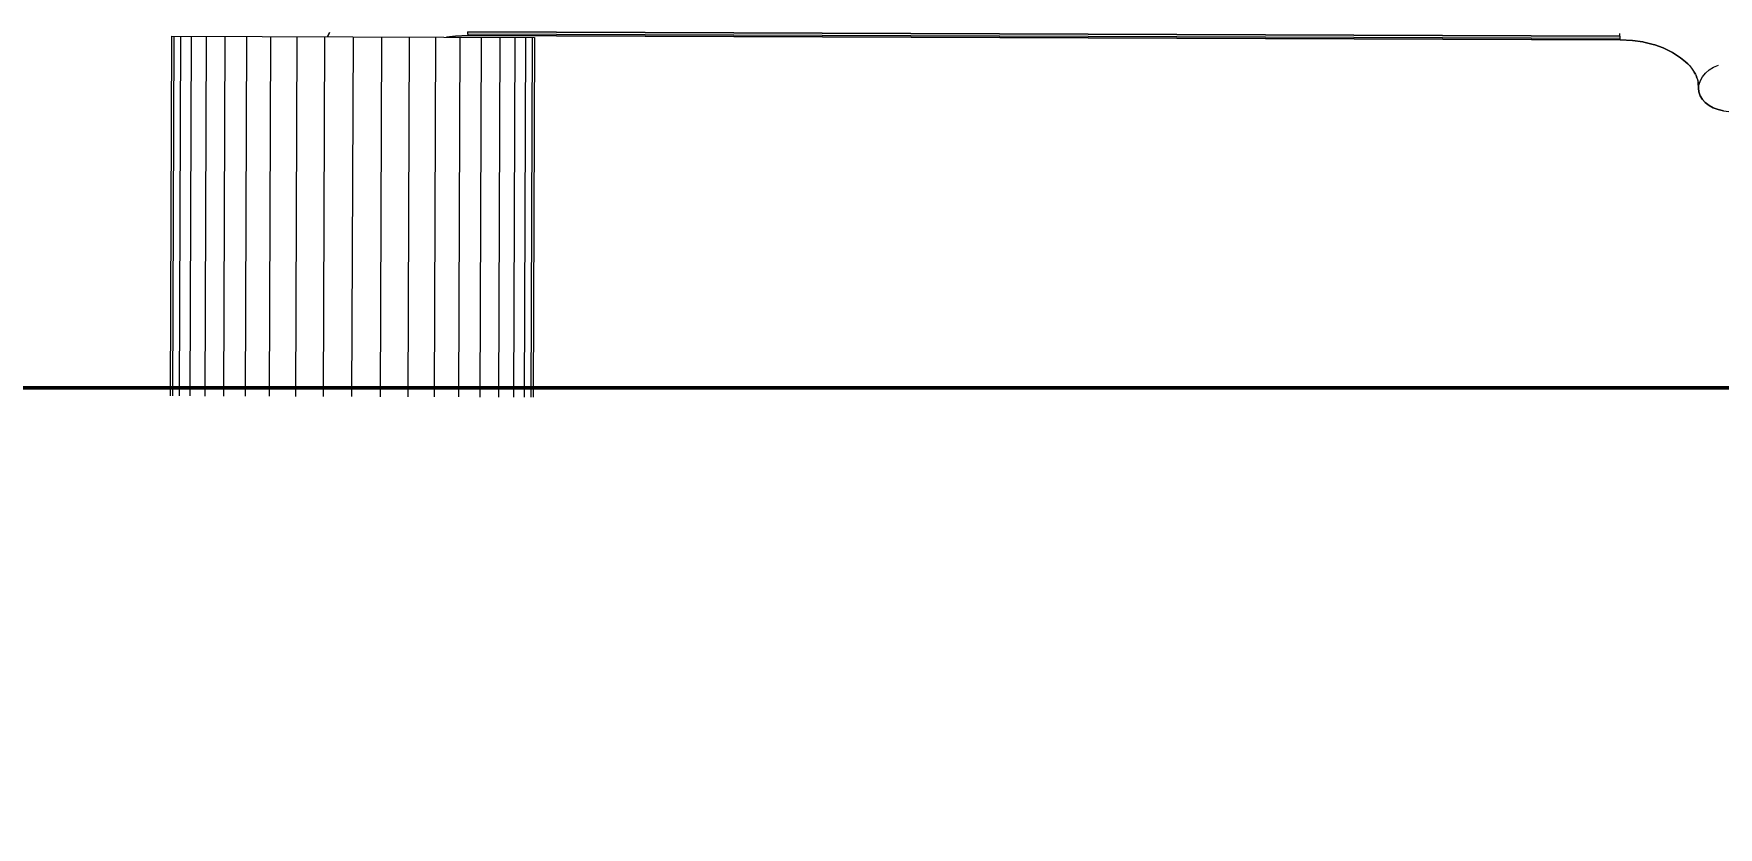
# Model space of a CAD drawing. Header units: millimetres. Extents: x 14929 to 124997, y 1647 to 25134.
# Drawn here: x 16152.96 to 16176.72, y 21718.21 to 21729.41 of the extents above; entities that cross this region are included whole.
import ezdxf

# ---------------------------------------------------------------- set-up
doc = ezdxf.new("R2010")
doc.units = ezdxf.units.MM
doc.layers.add('Moveis', color=1, linetype='Continuous', lineweight=9)
doc.layers.add('Parede Baixa', color=5, linetype='Continuous', lineweight=50)
doc.layers.add('Piso', color=55, linetype='Continuous')
doc.styles.add('Valéria', font='romantic.ttf', dxfattribs={"height": 10})
doc.dimstyles.new('Cota - 50', dxfattribs={"dimtxt": 10, "dimasz": 5, "dimexe": 10, "dimexo": 20, "dimgap": 5, "dimtad": 1, "dimtxsty": 'Valéria', "dimblk": 'DOT', "dimcen": 0, "dimclrd": 12, "dimclre": 12, "dimclrt": 2, "dimazin": 2, "dimtfac": 1, "dimtix": 1, "dimtmove": 0, "dimatfit": 3, "dimldrblk": 'DOT', "dimfxl": 1, "dimarcsym": 0})

# ---------------------------------------------------------------- blocks, each defined once
blk = doc.blocks.new('u')
at = {"layer": 'Moveis'}
for p, q in [((12556.013, 3324.168), (12552.049, 3324.168)), ((12556.013, 3324.143), (12552.049, 3324.143)), ((12556.013, 3324.07), (12552.049, 3324.07)), ((12556.013, 3324.168), (12556.013, 3320.168)), ((12556.013, 3323.95), (12552.049, 3323.95)), ((12556.013, 3323.786), (12552.049, 3323.786)), ((12556.013, 3323.582), (12552.049, 3323.582)), ((12556.013, 3323.343), (12552.049, 3323.343)), ((12556.013, 3323.076), (12552.049, 3323.076)), ((12556.013, 3322.786), (12552.049, 3322.786)), ((12556.013, 3322.481), (12552.049, 3322.481)), ((12556.013, 3322.449), (12556.061, 3322.426)), ((12556.013, 3322.168), (12552.049, 3322.168)), ((12556.013, 3321.855), (12552.049, 3321.855)), ((12556.013, 3321.55), (12552.049, 3321.55)), ((12556.013, 3321.26), (12552.049, 3321.26)), ((12556.013, 3321.138), (12556.027, 3321.04)), ((12556.027, 3321.04), (12556.033, 3320.904)), ((12556.013, 3320.992), (12552.049, 3320.992)), ((12556.033, 3320.904), (12556.033, 3308.203)), ((12556.05, 3320.902), (12556.033, 3320.904)), ((12556.013, 3320.754), (12552.049, 3320.754)), ((12556.013, 3320.55), (12552.049, 3320.55)), ((12556.013, 3320.386), (12552.049, 3320.386)), ((12556.013, 3320.266), (12552.049, 3320.266)), ((12556.013, 3320.192), (12552.049, 3320.192)), ((12556.013, 3320.168), (12552.049, 3320.168)), ((12556.027, 3308.067), (12556.013, 3307.953)), ((12556.033, 3308.203), (12556.027, 3308.067)), ((12556.05, 3308.206), (12556.033, 3308.203)), ((12556.073, 3308.206), (12556.104, 3308.207)), ((12556.009, 3307.943), (12555.985, 3307.838)), ((12556.009, 3307.943), (12556.013, 3307.953)), ((12555.938, 3307.708), (12555.897, 3307.627)), ((12555.938, 3307.708), (12555.946, 3307.729)), ((12555.979, 3307.822), (12555.946, 3307.729)), ((12555.979, 3307.822), (12555.985, 3307.838)), ((12555.79, 3307.478), (12555.795, 3307.481)), ((12555.839, 3307.536), (12555.795, 3307.481)), ((12555.897, 3307.627), (12555.839, 3307.536)), ((12555.346, 3307.262), (12555.381, 3307.294)), ((12555.381, 3307.294), (12555.42, 3307.318)), ((12555.42, 3307.318), (12555.462, 3307.333)), ((12555.462, 3307.333), (12555.504, 3307.337)), ((12555.504, 3307.337), (12555.566, 3307.343)), ((12555.504, 3307.337), (12555.548, 3307.332)), ((12555.548, 3307.332), (12555.59, 3307.317)), ((12555.602, 3307.35), (12555.566, 3307.343)), ((12555.566, 3307.343), (12555.604, 3307.346)), ((12555.59, 3307.317), (12555.631, 3307.293)), ((12555.602, 3307.35), (12555.619, 3307.357)), ((12555.619, 3307.357), (12555.642, 3307.364)), ((12555.658, 3307.371), (12555.642, 3307.364)), ((12555.658, 3307.371), (12555.681, 3307.386)), ((12555.724, 3307.416), (12555.681, 3307.386)), ((12555.755, 3307.437), (12555.724, 3307.416)), ((12555.772, 3307.456), (12555.755, 3307.437)), ((12555.772, 3307.456), (12555.79, 3307.478)), ((12555.255, 3307.063), (12555.269, 3307.12)), ((12555.269, 3307.12), (12555.289, 3307.174)), ((12555.289, 3307.174), (12555.315, 3307.221)), ((12555.315, 3307.221), (12555.346, 3307.262)), ((12555.631, 3307.293), (12555.67, 3307.26)), ((12555.67, 3307.26), (12555.705, 3307.22)), ((12555.705, 3307.22), (12555.735, 3307.172)), ((12555.735, 3307.172), (12555.76, 3307.118))]:
    blk.add_line(p, q, dxfattribs=at)
for points, invisible_edges in [([(12556.013, 3322.449), (12556.049, 3335.554), (12556.061, 3322.426)], 3), ([(12556.013, 3322.449), (12556.049, 3335.554), (12556.061, 3322.426)], 3), ([(12556.013, 3322.449), (12556.049, 3335.554), (12556.061, 3322.426)], 3), ([(12556.013, 3322.449), (12556.049, 3335.554), (12556.061, 3322.426)], 3), ([(12556.013, 3322.449), (12556.049, 3335.554), (12556.061, 3322.426)], 3), ([(12556.013, 3321.138), (12556.015, 3321.434), (12556.027, 3321.04)], 3), ([(12556.013, 3307.953), (12556.027, 3321.04), (12556.027, 3308.067)], 3), ([(12556.013, 3307.953), (12556.027, 3321.04), (12556.027, 3308.067)], 3), ([(12556.013, 3307.953), (12556.027, 3321.04), (12556.027, 3308.067)], 3), ([(12556.013, 3307.953), (12556.027, 3321.04), (12556.027, 3308.067)], 3), ([(12556.013, 3307.953), (12556.027, 3321.04), (12556.027, 3308.067)], 3), ([(12556.027, 3321.04), (12556.051, 3321.14), (12556.033, 3320.904)], 3), ([(12556.027, 3308.067), (12556.027, 3321.04), (12556.033, 3320.904)], 13), ([(12556.027, 3308.067), (12556.027, 3321.04), (12556.033, 3320.904)], 13), ([(12556.027, 3308.067), (12556.027, 3321.04), (12556.033, 3320.904)], 13), ([(12556.027, 3308.067), (12556.027, 3321.04), (12556.033, 3320.904)], 13), ([(12556.027, 3308.067), (12556.027, 3321.04), (12556.033, 3320.904)], 13), ([(12556.027, 3308.067), (12556.033, 3320.904), (12556.033, 3308.203)], 1), ([(12556.027, 3308.067), (12556.033, 3320.904), (12556.033, 3308.203)], 1), ([(12556.027, 3308.067), (12556.033, 3320.904), (12556.033, 3308.203)], 1), ([(12556.027, 3308.067), (12556.033, 3320.904), (12556.033, 3308.203)], 1), ([(12556.027, 3308.067), (12556.033, 3320.904), (12556.033, 3308.203)], 1), ([(12556.033, 3320.904), (12556.044, 3321.031), (12556.033, 3308.203)], 3), ([(12556.073, 3320.901), (12556.05, 3308.206), (12556.05, 3320.902)], 1), ([(12556.05, 3308.206), (12556.073, 3320.901), (12556.073, 3308.206)], 1), ([(12556.073, 3320.901), (12556.098, 3321.026), (12556.073, 3308.206)], 3), ([(12555.248, 3307.002), (12556.013, 3320.168), (12555.255, 3307.063)], 3), ([(12555.248, 3307.002), (12556.013, 3320.168), (12555.255, 3307.063)], 3), ([(12555.248, 3307.002), (12556.013, 3320.168), (12555.255, 3307.063)], 3), ([(12555.248, 3307.002), (12556.013, 3320.168), (12555.255, 3307.063)], 3), ([(12555.248, 3307.002), (12556.013, 3320.168), (12555.255, 3307.063)], 3), ([(12555.255, 3307.063), (12556.013, 3320.168), (12555.269, 3307.12)], 3), ([(12555.255, 3307.063), (12556.013, 3320.168), (12555.269, 3307.12)], 3), ([(12555.255, 3307.063), (12556.013, 3320.168), (12555.269, 3307.12)], 3), ([(12555.255, 3307.063), (12556.013, 3320.168), (12555.269, 3307.12)], 3), ([(12555.255, 3307.063), (12556.013, 3320.168), (12555.269, 3307.12)], 3), ([(12555.269, 3307.12), (12556.013, 3320.168), (12555.289, 3307.174)], 3), ([(12555.269, 3307.12), (12556.013, 3320.168), (12555.289, 3307.174)], 3), ([(12555.269, 3307.12), (12556.013, 3320.168), (12555.289, 3307.174)], 3), ([(12555.269, 3307.12), (12556.013, 3320.168), (12555.289, 3307.174)], 3), ([(12555.269, 3307.12), (12556.013, 3320.168), (12555.289, 3307.174)], 3), ([(12555.289, 3307.174), (12556.013, 3320.168), (12555.315, 3307.221)], 3), ([(12555.289, 3307.174), (12556.013, 3320.168), (12555.315, 3307.221)], 3), ([(12555.289, 3307.174), (12556.013, 3320.168), (12555.315, 3307.221)], 3), ([(12555.289, 3307.174), (12556.013, 3320.168), (12555.315, 3307.221)], 3), ([(12555.289, 3307.174), (12556.013, 3320.168), (12555.315, 3307.221)], 3), ([(12555.315, 3307.221), (12556.013, 3320.168), (12555.346, 3307.262)], 3), ([(12555.315, 3307.221), (12556.013, 3320.168), (12555.346, 3307.262)], 3), ([(12555.315, 3307.221), (12556.013, 3320.168), (12555.346, 3307.262)], 3), ([(12555.315, 3307.221), (12556.013, 3320.168), (12555.346, 3307.262)], 3), ([(12555.315, 3307.221), (12556.013, 3320.168), (12555.346, 3307.262)], 3), ([(12555.346, 3307.262), (12556.013, 3320.168), (12555.381, 3307.294)], 3), ([(12555.346, 3307.262), (12556.013, 3320.168), (12555.381, 3307.294)], 3), ([(12555.346, 3307.262), (12556.013, 3320.168), (12555.381, 3307.294)], 3), ([(12555.346, 3307.262), (12556.013, 3320.168), (12555.381, 3307.294)], 3), ([(12555.346, 3307.262), (12556.013, 3320.168), (12555.381, 3307.294)], 3), ([(12555.381, 3307.294), (12556.013, 3320.168), (12555.42, 3307.318)], 3), ([(12555.381, 3307.294), (12556.013, 3320.168), (12555.42, 3307.318)], 3), ([(12555.381, 3307.294), (12556.013, 3320.168), (12555.42, 3307.318)], 3), ([(12555.381, 3307.294), (12556.013, 3320.168), (12555.42, 3307.318)], 3), ([(12555.381, 3307.294), (12556.013, 3320.168), (12555.42, 3307.318)], 3), ([(12555.42, 3307.318), (12556.013, 3320.168), (12555.462, 3307.333)], 3), ([(12555.42, 3307.318), (12556.013, 3320.168), (12555.462, 3307.333)], 3), ([(12555.42, 3307.318), (12556.013, 3320.168), (12555.462, 3307.333)], 3), ([(12555.42, 3307.318), (12556.013, 3320.168), (12555.462, 3307.333)], 3), ([(12555.42, 3307.318), (12556.013, 3320.168), (12555.462, 3307.333)], 3), ([(12555.462, 3307.333), (12556.013, 3320.168), (12555.504, 3307.337)], 3), ([(12555.462, 3307.333), (12556.013, 3320.168), (12555.504, 3307.337)], 3), ([(12555.462, 3307.333), (12556.013, 3320.168), (12555.504, 3307.337)], 3), ([(12555.462, 3307.333), (12556.013, 3320.168), (12555.504, 3307.337)], 3), ([(12555.462, 3307.333), (12556.013, 3320.168), (12555.504, 3307.337)], 3), ([(12555.504, 3307.337), (12556.013, 3320.168), (12555.566, 3307.343)], 3), ([(12555.504, 3307.337), (12556.013, 3320.168), (12555.566, 3307.343)], 3), ([(12555.504, 3307.337), (12556.013, 3320.168), (12555.566, 3307.343)], 3), ([(12555.504, 3307.337), (12556.013, 3320.168), (12555.566, 3307.343)], 3), ([(12555.504, 3307.337), (12556.013, 3320.168), (12555.566, 3307.343)], 3), ([(12555.566, 3307.343), (12556.013, 3320.168), (12555.602, 3307.35)], 3), ([(12555.566, 3307.343), (12556.013, 3320.168), (12555.602, 3307.35)], 3), ([(12555.566, 3307.343), (12556.013, 3320.168), (12555.602, 3307.35)], 3), ([(12555.566, 3307.343), (12556.013, 3320.168), (12555.602, 3307.35)], 3), ([(12555.566, 3307.343), (12556.013, 3320.168), (12555.602, 3307.35)], 3), ([(12555.602, 3307.35), (12556.013, 3320.168), (12555.619, 3307.357)], 3), ([(12555.602, 3307.35), (12556.013, 3320.168), (12555.619, 3307.357)], 3), ([(12555.602, 3307.35), (12556.013, 3320.168), (12555.619, 3307.357)], 3), ([(12555.602, 3307.35), (12556.013, 3320.168), (12555.619, 3307.357)], 3), ([(12555.602, 3307.35), (12556.013, 3320.168), (12555.619, 3307.357)], 3), ([(12555.619, 3307.357), (12556.013, 3320.168), (12555.642, 3307.364)], 3), ([(12555.619, 3307.357), (12556.013, 3320.168), (12555.642, 3307.364)], 3), ([(12555.619, 3307.357), (12556.013, 3320.168), (12555.642, 3307.364)], 3), ([(12555.619, 3307.357), (12556.013, 3320.168), (12555.642, 3307.364)], 3), ([(12555.619, 3307.357), (12556.013, 3320.168), (12555.642, 3307.364)], 3), ([(12555.642, 3307.364), (12556.013, 3320.168), (12555.658, 3307.371)], 3), ([(12555.642, 3307.364), (12556.013, 3320.168), (12555.658, 3307.371)], 3), ([(12555.642, 3307.364), (12556.013, 3320.168), (12555.658, 3307.371)], 3), ([(12555.642, 3307.364), (12556.013, 3320.168), (12555.658, 3307.371)], 3), ([(12555.642, 3307.364), (12556.013, 3320.168), (12555.658, 3307.371)], 3), ([(12555.658, 3307.371), (12556.013, 3320.168), (12555.681, 3307.386)], 3), ([(12555.658, 3307.371), (12556.013, 3320.168), (12555.681, 3307.386)], 3), ([(12555.658, 3307.371), (12556.013, 3320.168), (12555.681, 3307.386)], 3), ([(12555.658, 3307.371), (12556.013, 3320.168), (12555.681, 3307.386)], 3), ([(12555.658, 3307.371), (12556.013, 3320.168), (12555.681, 3307.386)], 3), ([(12555.681, 3307.386), (12556.013, 3320.168), (12555.724, 3307.416)], 3), ([(12555.681, 3307.386), (12556.013, 3320.168), (12555.724, 3307.416)], 3), ([(12555.681, 3307.386), (12556.013, 3320.168), (12555.724, 3307.416)], 3), ([(12555.681, 3307.386), (12556.013, 3320.168), (12555.724, 3307.416)], 3), ([(12555.681, 3307.386), (12556.013, 3320.168), (12555.724, 3307.416)], 3), ([(12555.724, 3307.416), (12556.013, 3320.168), (12555.755, 3307.437)], 3), ([(12555.724, 3307.416), (12556.013, 3320.168), (12555.755, 3307.437)], 3), ([(12555.724, 3307.416), (12556.013, 3320.168), (12555.755, 3307.437)], 3), ([(12555.724, 3307.416), (12556.013, 3320.168), (12555.755, 3307.437)], 3), ([(12555.724, 3307.416), (12556.013, 3320.168), (12555.755, 3307.437)], 3), ([(12555.755, 3307.437), (12556.013, 3320.168), (12555.772, 3307.456)], 3), ([(12555.755, 3307.437), (12556.013, 3320.168), (12555.772, 3307.456)], 3), ([(12555.755, 3307.437), (12556.013, 3320.168), (12555.772, 3307.456)], 3), ([(12555.755, 3307.437), (12556.013, 3320.168), (12555.772, 3307.456)], 3), ([(12555.755, 3307.437), (12556.013, 3320.168), (12555.772, 3307.456)], 3), ([(12555.772, 3307.456), (12556.013, 3320.168), (12555.79, 3307.478)], 3), ([(12555.772, 3307.456), (12556.013, 3320.168), (12555.79, 3307.478)], 3), ([(12555.772, 3307.456), (12556.013, 3320.168), (12555.79, 3307.478)], 3), ([(12555.772, 3307.456), (12556.013, 3320.168), (12555.79, 3307.478)], 3), ([(12555.772, 3307.456), (12556.013, 3320.168), (12555.79, 3307.478)], 3), ([(12555.79, 3307.478), (12556.013, 3320.168), (12555.795, 3307.481)], 3), ([(12555.79, 3307.478), (12556.013, 3320.168), (12555.795, 3307.481)], 3), ([(12555.79, 3307.478), (12556.013, 3320.168), (12555.795, 3307.481)], 3), ([(12555.79, 3307.478), (12556.013, 3320.168), (12555.795, 3307.481)], 3), ([(12555.79, 3307.478), (12556.013, 3320.168), (12555.795, 3307.481)], 3), ([(12555.795, 3307.481), (12556.013, 3320.168), (12555.839, 3307.536)], 3), ([(12555.795, 3307.481), (12556.013, 3320.168), (12555.839, 3307.536)], 3), ([(12555.795, 3307.481), (12556.013, 3320.168), (12555.839, 3307.536)], 3), ([(12555.795, 3307.481), (12556.013, 3320.168), (12555.839, 3307.536)], 3), ([(12555.795, 3307.481), (12556.013, 3320.168), (12555.839, 3307.536)], 3), ([(12555.839, 3307.536), (12556.013, 3320.168), (12555.897, 3307.627)], 3), ([(12555.839, 3307.536), (12556.013, 3320.168), (12555.897, 3307.627)], 3), ([(12555.839, 3307.536), (12556.013, 3320.168), (12555.897, 3307.627)], 3), ([(12555.839, 3307.536), (12556.013, 3320.168), (12555.897, 3307.627)], 3), ([(12555.839, 3307.536), (12556.013, 3320.168), (12555.897, 3307.627)], 3), ([(12555.897, 3307.627), (12556.013, 3320.168), (12555.938, 3307.708)], 3), ([(12555.897, 3307.627), (12556.013, 3320.168), (12555.938, 3307.708)], 3), ([(12555.897, 3307.627), (12556.013, 3320.168), (12555.938, 3307.708)], 3), ([(12555.897, 3307.627), (12556.013, 3320.168), (12555.938, 3307.708)], 3), ([(12555.897, 3307.627), (12556.013, 3320.168), (12555.938, 3307.708)], 3), ([(12555.938, 3307.708), (12556.013, 3320.168), (12555.946, 3307.729)], 3), ([(12555.938, 3307.708), (12556.013, 3320.168), (12555.946, 3307.729)], 3), ([(12555.938, 3307.708), (12556.013, 3320.168), (12555.946, 3307.729)], 3), ([(12555.938, 3307.708), (12556.013, 3320.168), (12555.946, 3307.729)], 3), ([(12555.938, 3307.708), (12556.013, 3320.168), (12555.946, 3307.729)], 3), ([(12555.946, 3307.729), (12556.013, 3320.168), (12555.979, 3307.822)], 3), ([(12555.946, 3307.729), (12556.013, 3320.168), (12555.979, 3307.822)], 3), ([(12555.946, 3307.729), (12556.013, 3320.168), (12555.979, 3307.822)], 3), ([(12555.946, 3307.729), (12556.013, 3320.168), (12555.979, 3307.822)], 3), ([(12555.946, 3307.729), (12556.013, 3320.168), (12555.979, 3307.822)], 3), ([(12555.979, 3307.822), (12556.013, 3320.168), (12555.985, 3307.838)], 3), ([(12555.979, 3307.822), (12556.013, 3320.168), (12555.985, 3307.838)], 3), ([(12555.979, 3307.822), (12556.013, 3320.168), (12555.985, 3307.838)], 3), ([(12555.979, 3307.822), (12556.013, 3320.168), (12555.985, 3307.838)], 3), ([(12555.979, 3307.822), (12556.013, 3320.168), (12555.985, 3307.838)], 3), ([(12555.985, 3307.838), (12556.013, 3320.168), (12556.009, 3307.943)], 3), ([(12555.985, 3307.838), (12556.013, 3320.168), (12556.009, 3307.943)], 3), ([(12555.985, 3307.838), (12556.013, 3320.168), (12556.009, 3307.943)], 3), ([(12555.985, 3307.838), (12556.013, 3320.168), (12556.009, 3307.943)], 3), ([(12555.985, 3307.838), (12556.013, 3320.168), (12556.009, 3307.943)], 3), ([(12556.009, 3307.943), (12556.013, 3320.168), (12556.013, 3307.953)], 3), ([(12556.009, 3307.943), (12556.013, 3320.168), (12556.013, 3307.953)], 3), ([(12556.009, 3307.943), (12556.013, 3320.168), (12556.013, 3307.953)], 3), ([(12556.009, 3307.943), (12556.013, 3320.168), (12556.013, 3307.953)], 3), ([(12556.009, 3307.943), (12556.013, 3320.168), (12556.013, 3307.953)], 3), ([(12556.027, 3307.962), (12556.013, 3307.953), (12556.027, 3308.067)], 13), ([(12556.027, 3307.962), (12556.027, 3308.067), (12556.033, 3308.203)], 13), ([(12556, 3307.85), (12555.985, 3307.838), (12556.009, 3307.943)], 13), ([(12556.027, 3307.962), (12556.009, 3307.943), (12556.013, 3307.953)], 13), ([(12555.915, 3307.647), (12555.897, 3307.627), (12555.938, 3307.708)], 13), ([(12555.962, 3307.745), (12555.938, 3307.708), (12555.946, 3307.729)], 13), ([(12555.962, 3307.745), (12555.946, 3307.729), (12555.979, 3307.822)], 13), ([(12556, 3307.85), (12555.979, 3307.822), (12555.985, 3307.838)], 13), ([(12555.824, 3307.5), (12555.79, 3307.478), (12555.795, 3307.481)], 13), ([(12555.824, 3307.5), (12555.795, 3307.481), (12555.839, 3307.536)], 13), ([(12555.897, 3307.627), (12555.859, 3307.559), (12555.839, 3307.536)], 3)]:
    blk.add_3dface(points, dxfattribs=dict(at, invisible_edges=invisible_edges))
blk = doc.blocks.new('_Dot')
at = {"color": 0, "linetype": 'ByBlock', "lineweight": -2}
blk.add_line((-0.5, 0), (-1, 0), dxfattribs=at)
at = {"color": 0, "linetype": 'ByBlock', "const_width": 0.5}
blk.add_lwpolyline([(-0.25, 0, 1), (0.25, 0, 1)], format="xyb", close=True, dxfattribs=at)
blk = doc.blocks.new('*D708')
at = {"color": 12, "lineweight": -2, "transparency": 16777216}
for p, q in [((16096.404, 21704.407), (16096.404, 21676.621)), ((16311.404, 21689.407), (16311.404, 21676.621)), ((16306.404, 21686.621), (16101.404, 21686.621))]:
    blk.add_line(p, q, dxfattribs=at)
at = {"layer": 'Defpoints', "color": 0, "transparency": 16777216}
for p in [(16096.404, 21724.407), (16311.404, 21709.407), (16096.404, 21686.621)]:
    blk.add_point(p, dxfattribs=at)
at = {"color": 12, "lineweight": -2, "transparency": 16777216, "xscale": 5, "yscale": 5, "zscale": 5, "rotation": 180}
blk.add_blockref('_Dot', (16096.404, 21686.621), dxfattribs=at)
at = {"color": 12, "lineweight": -2, "transparency": 16777216, "xscale": 5, "yscale": 5, "zscale": 5}
blk.add_blockref('_Dot', (16311.404, 21686.621), dxfattribs=at)
at = {"color": 2, "transparency": 16777216, "insert": (16203.904, 21696.849), "char_height": 10, "attachment_point": 5, "style": 'Valéria'}
blk.add_mtext('{\\fRomantic|b1|i0|c2|p2;215}', dxfattribs=at)

msp = doc.modelspace()

# ---------------------------------------------------------------- hatches: boundary and pattern name
at = {"layer": 'Piso'}
h = msp.add_hatch(dxfattribs=at)
h.set_pattern_fill('ANSI37', color=256, scale=13.333333, angle=225)
h.set_pattern_definition([(270, (-6467.544, 37760.763), (42.333333, -5e-14), []), (360, (-6467.544, 37760.763), (5e-14, 42.333333), [])])
h.paths.add_polyline_path([(16221.404, 21874.407), (16221.404, 21724.407), (16199.243, 21724.746), (16199.252, 21727.178), (16199.252, 21727.435), (16199.043, 21727.755), (16198.658, 21727.855), (16197.376, 21727.865), (16197.384, 21730.354), (16197.375, 21730.404), (16195.104, 21730.39), (16195.114, 21732.954), (16215.957, 21732.876), (16216.151, 21784.544), (16216.141, 21789.382), (16211.671, 21798.097), (16203.24, 21801.941), (16196.018, 21802.881), (16187.518, 21802.636), (16180.481, 21802.081), (16168.612, 21792.129), (16169.207, 21733.051), (16189.994, 21732.973), (16189.984, 21730.409), (16187.604, 21730.436), (16187.648, 21727.9), (16186.455, 21727.866), (16186.202, 21727.867), (16185.816, 21727.613), (16185.744, 21727.228), (16185.803, 21724.407), (16160.005, 21724.407), (16160.024, 21729.349), (16175.339, 21729.318), (16175.76, 21729.217), (16176.083, 21729.023), (16176.3, 21728.652), (16176.463, 21728.376), (16177.096, 21728.187), (16177.588, 21728.531), (16177.481, 21729.064), (16177.163, 21729.733), (16176.678, 21730.083), (16176.168, 21730.289), (16175.473, 21730.376), (16175.22, 21730.376), (16159.062, 21730.403), (16158.665, 21730.419), (16158.087, 21730.215), (16157.553, 21730.001), (16157.104, 21729.36), (16154.904, 21729.368), (16154.885, 21724.407), (16152.193, 21724.407), (16152.193, 21777.139), (16098.348, 21777.139), (16098.348, 21784.905), (16093.404, 21784.905), (16093.404, 21866.907), (16096.404, 21866.907), (16096.404, 21863.907), (16168.904, 21863.907), (16168.904, 21860.407), (16166.806, 21860.478), (16166.29, 21859.972), (16166.404, 21857.407), (16167.55, 21856.26), (16168.783, 21855.297), (16171.482, 21855.308), (16171.958, 21855.65), (16172.757, 21856.26), (16173.904, 21857.407), (16173.966, 21859.573), (16173.803, 21860.16), (16173.306, 21860.426), (16171.404, 21860.407), (16171.404, 21863.907), (16175.404, 21863.907), (16175.404, 21866.907), (16171.404, 21866.907), (16171.404, 21870.407), (16172.904, 21870.407), (16172.935, 21870.407), (16173.326, 21870.365), (16174.025, 21871.022), (16173.904, 21873.407), (16172.904, 21874.407), (16167.404, 21874.407), (16166.404, 21873.407), (16166.404, 21870.745), (16167.179, 21869.887), (16168.904, 21870.407), (16168.904, 21866.907), (16098.404, 21866.907), (16098.404, 21874.407), (16167.404, 21874.407)])
h.paths.add_polyline_path([(16296.404, 21874.407), (16296.404, 21724.407), (16280.921, 21725.798), (16280.421, 21727.142), (16280.197, 21727.421), (16274.156, 21727.339), (16274.283, 21731.148), (16273.648, 21736.718), (16272.521, 21736.718), (16272.521, 21764.945), (16285.093, 21764.945), (16285.093, 21795.626), (16254.349, 21795.626), (16254.349, 21764.945), (16266.921, 21764.945), (16266.921, 21736.718), (16265.794, 21736.718), (16265.286, 21729.971), (16265.286, 21727.339), (16259.366, 21727.339), (16258.994, 21727.391), (16258.521, 21725.798), (16231.404, 21724.407), (16231.404, 21874.407)])

# ---------------------------------------------------------------- linework, layer by layer
at = {"layer": 'Parede Baixa'}
msp.add_line((16096.404, 21724.407), (16296.404, 21724.407), dxfattribs=at)
at = {"layer": 'Piso'}
for points, invisible_edges in [([(16163.883, 21728.333), (16187.657, 21730.07), (16187.648, 21727.9)], 13), ([(16163.883, 21728.333), (16187.657, 21730.07), (16187.648, 21727.9)], 13), ([(16163.883, 21728.333), (16187.657, 21730.07), (16187.648, 21727.9)], 13), ([(16163.883, 21728.333), (16187.657, 21730.07), (16187.648, 21727.9)], 13), ([(16163.883, 21728.333), (16187.657, 21730.07), (16187.648, 21727.9)], 13), ([(16185.803, 21724.797), (16163.803, 21728.334), (16185.812, 21727.229)], 3), ([(16185.812, 21727.229), (16163.803, 21728.334), (16185.835, 21727.394)], 3), ([(16185.835, 21727.394), (16163.803, 21728.334), (16185.899, 21727.549)], 3), ([(16185.899, 21727.549), (16163.803, 21728.334), (16186.002, 21727.681)], 3), ([(16186.002, 21727.681), (16163.803, 21728.334), (16186.135, 21727.782)], 3), ([(16186.135, 21727.782), (16163.803, 21728.334), (16186.289, 21727.845)], 3), ([(16186.289, 21727.845), (16163.803, 21728.334), (16186.455, 21727.866)], 3), ([(16186.455, 21727.866), (16163.803, 21728.334), (16187.392, 21727.863)], 3), ([(16187.392, 21727.863), (16163.803, 21728.334), (16187.648, 21727.862)], 3), ([(16187.648, 21727.862), (16163.803, 21728.334), (16187.668, 21727.867)], 3), ([(16187.668, 21727.867), (16163.803, 21728.334), (16187.66, 21727.873)], 3), ([(16187.66, 21727.873), (16163.803, 21728.334), (16187.654, 21727.881)], 3), ([(16187.654, 21727.881), (16163.803, 21728.334), (16187.65, 21727.89)], 3), ([(16187.65, 21727.89), (16163.803, 21728.334), (16187.648, 21727.9)], 3), ([(16185.803, 21724.797), (16163.803, 21728.334), (16185.812, 21727.229)], 3), ([(16185.812, 21727.229), (16163.803, 21728.334), (16185.835, 21727.394)], 3), ([(16185.835, 21727.394), (16163.803, 21728.334), (16185.899, 21727.549)], 3), ([(16185.899, 21727.549), (16163.803, 21728.334), (16186.002, 21727.681)], 3), ([(16186.002, 21727.681), (16163.803, 21728.334), (16186.135, 21727.782)], 3), ([(16186.135, 21727.782), (16163.803, 21728.334), (16186.289, 21727.845)], 3), ([(16186.289, 21727.845), (16163.803, 21728.334), (16186.455, 21727.866)], 3), ([(16186.455, 21727.866), (16163.803, 21728.334), (16187.392, 21727.863)], 3), ([(16187.392, 21727.863), (16163.803, 21728.334), (16187.648, 21727.862)], 3), ([(16187.648, 21727.862), (16163.803, 21728.334), (16187.668, 21727.867)], 3), ([(16187.668, 21727.867), (16163.803, 21728.334), (16187.66, 21727.873)], 3), ([(16187.66, 21727.873), (16163.803, 21728.334), (16187.654, 21727.881)], 3), ([(16187.654, 21727.881), (16163.803, 21728.334), (16187.65, 21727.89)], 3), ([(16187.65, 21727.89), (16163.803, 21728.334), (16187.648, 21727.9)], 3), ([(16185.803, 21724.797), (16163.803, 21728.334), (16185.812, 21727.229)], 3), ([(16185.812, 21727.229), (16163.803, 21728.334), (16185.835, 21727.394)], 3), ([(16185.835, 21727.394), (16163.803, 21728.334), (16185.899, 21727.549)], 3), ([(16185.899, 21727.549), (16163.803, 21728.334), (16186.002, 21727.681)], 3), ([(16186.002, 21727.681), (16163.803, 21728.334), (16186.135, 21727.782)], 3), ([(16186.135, 21727.782), (16163.803, 21728.334), (16186.289, 21727.845)], 3), ([(16186.289, 21727.845), (16163.803, 21728.334), (16186.455, 21727.866)], 3), ([(16186.455, 21727.866), (16163.803, 21728.334), (16187.392, 21727.863)], 3), ([(16187.392, 21727.863), (16163.803, 21728.334), (16187.648, 21727.862)], 3), ([(16187.648, 21727.862), (16163.803, 21728.334), (16187.668, 21727.867)], 3), ([(16187.668, 21727.867), (16163.803, 21728.334), (16187.66, 21727.873)], 3), ([(16187.66, 21727.873), (16163.803, 21728.334), (16187.654, 21727.881)], 3), ([(16187.654, 21727.881), (16163.803, 21728.334), (16187.65, 21727.89)], 3), ([(16187.65, 21727.89), (16163.803, 21728.334), (16187.648, 21727.9)], 3), ([(16185.803, 21724.797), (16163.803, 21728.334), (16185.812, 21727.229)], 3), ([(16185.812, 21727.229), (16163.803, 21728.334), (16185.835, 21727.394)], 3), ([(16185.835, 21727.394), (16163.803, 21728.334), (16185.899, 21727.549)], 3), ([(16185.899, 21727.549), (16163.803, 21728.334), (16186.002, 21727.681)], 3), ([(16186.002, 21727.681), (16163.803, 21728.334), (16186.135, 21727.782)], 3), ([(16186.135, 21727.782), (16163.803, 21728.334), (16186.289, 21727.845)], 3), ([(16186.289, 21727.845), (16163.803, 21728.334), (16186.455, 21727.866)], 3), ([(16186.455, 21727.866), (16163.803, 21728.334), (16187.392, 21727.863)], 3), ([(16187.392, 21727.863), (16163.803, 21728.334), (16187.648, 21727.862)], 3), ([(16187.648, 21727.862), (16163.803, 21728.334), (16187.668, 21727.867)], 3), ([(16187.668, 21727.867), (16163.803, 21728.334), (16187.66, 21727.873)], 3), ([(16187.66, 21727.873), (16163.803, 21728.334), (16187.654, 21727.881)], 3), ([(16187.654, 21727.881), (16163.803, 21728.334), (16187.65, 21727.89)], 3), ([(16187.65, 21727.89), (16163.803, 21728.334), (16187.648, 21727.9)], 3), ([(16185.803, 21724.797), (16163.803, 21728.334), (16185.812, 21727.229)], 3), ([(16185.812, 21727.229), (16163.803, 21728.334), (16185.835, 21727.394)], 3), ([(16185.835, 21727.394), (16163.803, 21728.334), (16185.899, 21727.549)], 3), ([(16185.899, 21727.549), (16163.803, 21728.334), (16186.002, 21727.681)], 3), ([(16186.002, 21727.681), (16163.803, 21728.334), (16186.135, 21727.782)], 3), ([(16186.135, 21727.782), (16163.803, 21728.334), (16186.289, 21727.845)], 3), ([(16186.289, 21727.845), (16163.803, 21728.334), (16186.455, 21727.866)], 3), ([(16186.455, 21727.866), (16163.803, 21728.334), (16187.392, 21727.863)], 3), ([(16187.392, 21727.863), (16163.803, 21728.334), (16187.648, 21727.862)], 3), ([(16187.648, 21727.862), (16163.803, 21728.334), (16187.668, 21727.867)], 3), ([(16187.668, 21727.867), (16163.803, 21728.334), (16187.66, 21727.873)], 3), ([(16187.66, 21727.873), (16163.803, 21728.334), (16187.654, 21727.881)], 3), ([(16187.654, 21727.881), (16163.803, 21728.334), (16187.65, 21727.89)], 3), ([(16187.65, 21727.89), (16163.803, 21728.334), (16187.648, 21727.9)], 3)]:
    msp.add_3dface(points, dxfattribs=dict(at, invisible_edges=invisible_edges))

# ---------------------------------------------------------------- block references
at = {"layer": 'Parede Baixa', "xscale": 1.279999999999999, "yscale": 1.279999999999999, "zscale": 1.279999999999999, "rotation": 89.78478406170855}
msp.add_blockref('u', (20349.44, 5641.803), dxfattribs=at)

# ---------------------------------------------------------------- dimensions: what is measured, and where the dimension line sits
dim = msp.add_linear_dim(base=(16096.404, 21686.621), p1=(16311.404, 21709.407), p2=(16096.404, 21724.407), text='{\\fRomantic|b1|i0|c2|p2;<>}', dimstyle='Cota - 50')
dim.commit()
dim.dimension.update_dxf_attribs({"geometry": '*D708', "text_midpoint": (16203.904, 21696.849)})

doc.saveas('drawing.dxf')
